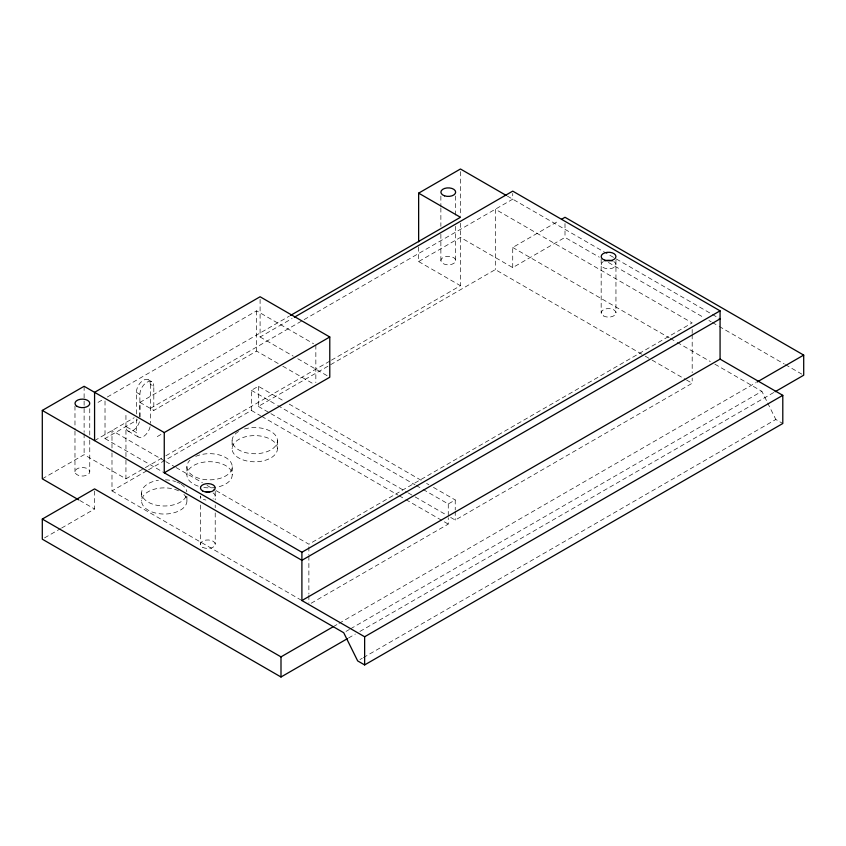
<?xml version="1.0" encoding="UTF-8"?>
<svg xmlns="http://www.w3.org/2000/svg" width="846" height="846" viewBox="0 0 846 846"><rect width="100%" height="100%" fill="white"/><g stroke="black" fill="none" stroke-linecap="round" stroke-linejoin="round"><path stroke-width="0.63" stroke-dasharray="4.23 3.17" d="M42.3 478.825L84.114 454.683L125.927 478.825L125.959 457.919M125.959 456.607L125.938 412.911M98.051 402.379L103.032 399.502M107.305 397.038L256.602 310.842L313.57 343.719M139.928 417.268L139.928 402.41L289.353 316.108M260.092 299.347L260.092 336.994L292.103 318.508M94.572 440.607L134.165 417.744M150.324 408.417L512.729 199.18L512.729 193.427M105.02 400.951L105.02 438.588L137.623 419.775M139.928 402.41L153.813 410.426L256.602 351.079L278.249 363.569M418.643 247.074L418.643 261.551L460.457 237.409L512.729 267.59L565.001 237.409L599.264 257.184M157.293 436.578L162.273 433.702M148.558 469.794L251.378 410.426L251.378 390.313L258.347 386.284L284.679 401.48M512.729 267.59L512.729 247.466L559.322 220.573M125.927 478.825L144.201 468.282M145.343 467.627L164.748 456.417M165.89 455.761L330.3 360.84M331.442 360.174L460.457 285.694L460.457 222.551M111.989 452.853L111.989 490.902L147.416 470.45M258.347 386.284L258.347 406.408L495.312 269.599L644.113 355.51M44.574 537.876L60.478 528.687M61.621 528.031L94.572 509.006L94.572 488.893M423.085 489.443L448.264 503.973L455.233 499.954L455.233 510.011M311.159 603.251L448.264 524.097L448.264 517.805M450.654 517.424L455.233 520.068L692.187 383.27L692.187 378.014M333.271 626.696L337.84 624.062M338.982 623.407L755.975 382.656M346.014 631.412L349.44 629.435M350.582 628.779L761.886 391.317L767.111 401.871M348.478 638.032L355.341 634.077M359.92 631.433L773.963 392.385M359.952 659.584L362.236 658.262M363.378 657.606L775.824 419.479L782.793 423.508M507.346 196.071L720.073 318.889M608.401 262.461L704.337 317.853M708.906 320.486L711.19 321.808M712.332 322.463L718.043 325.763M719.185 326.429L784.284 364.013M785.426 364.668L802.558 374.556M512.729 247.466L669.197 337.797M670.339 338.463L676.049 341.763M677.191 342.419L710.312 361.538M714.881 364.182L761.886 391.317M645.255 356.166L650.986 359.476M652.129 360.132L685.323 379.304M686.466 379.96L692.187 383.27M418.643 261.551L460.457 285.694M260.092 336.994L293.224 356.124M297.792 358.757L329.781 377.231M282.807 366.202L313.57 383.957M289.258 404.124L422.038 480.792M426.617 483.436L428.901 484.758M433.48 487.402L455.233 499.954M251.378 390.313L276.568 404.843M277.71 405.509L415.069 484.811M416.211 485.477L421.932 488.777M258.347 406.408L269.8 413.007M270.942 413.673L407.159 492.319M408.301 492.975L414.022 496.285M415.175 496.94L446.075 514.78M251.378 410.426L260.536 415.714M261.678 416.369L397.895 495.016M399.048 495.682L404.769 498.981M405.911 499.648L448.264 524.097M148.283 379.759L151.772 381.768M136.386 413.916L136.386 392.322A9.856 5.689 -60 0 1 143.355 380.245A9.856 5.689 -60 0 1 150.324 384.274L153.813 386.284L153.813 410.426M136.386 392.322L139.876 394.331L139.876 417.205M150.091 426.733A9.856 5.689 -60 0 1 142.445 437.033A9.856 5.689 -60 0 1 136.386 432.56L125.991 426.553A9.856 5.689 -60 0 0 132.05 431.037A9.856 5.689 -60 0 0 139.696 420.726M128.032 431.069L138.427 437.065M164.653 460.943L111.989 430.54L111.989 451.542M165.795 461.609L174.953 466.897M176.095 467.552L202.427 482.749M207.006 485.393L215.011 490.024M216.164 490.68L308.875 544.211L692.187 322.908L495.312 209.237L495.312 269.599M105.02 438.588L164.261 472.798M111.989 490.902L300.869 599.941M79.799 500.483L94.572 509.006M767.692 403.045L775.824 419.479M692.187 329.475L692.187 333.409M692.187 334.72L692.187 372.769M615.951 259.965L615.951 312.851M601.168 258.813L601.168 312.851M565.001 223.577L565.001 237.409M460.457 171.632L460.457 216.365M455.656 196.082L455.656 215.815M455.656 226.337L455.656 260.547A7.392 4.272 0 0 1 444.573 264.238A7.392 4.272 0 0 1 444.573 256.846A7.392 4.272 0 0 1 455.656 260.547M455.233 511.27L455.233 520.068M448.264 503.973L448.264 516.546M440.872 196.082L440.872 206.614M440.872 207.926L440.872 226.337M440.872 234.236L440.872 260.547M315.844 345.041L315.844 382.678M308.875 546.833L308.875 554.712M308.875 556.023L308.875 594.072M308.875 595.383L308.875 603.261M277.446 440.66L277.446 448.708A22.673 13.092 0 0 1 243.437 460.044A22.673 13.092 0 0 1 243.437 437.371A22.673 13.092 0 0 1 277.446 448.708M256.602 310.842L256.602 351.079M232.1 440.66L232.1 448.708M232.238 466.759L232.238 474.807M215.212 491.336L215.212 499.849M215.212 505.062L215.212 507.674M215.212 512.898L215.212 544.211M200.428 498.537L200.428 495.925A7.392 4.272 0 0 0 205.906 500.049M200.428 505.062L200.428 544.211M186.892 466.759L186.892 474.807M186.934 496.359L186.934 500.959M150.324 384.274L150.324 423.275M141.599 492.911L141.599 500.959M136.386 418.939L136.386 432.56M89.761 408.65L89.761 438.905M89.761 440.216L89.761 471.793A7.392 4.272 0 0 1 78.678 475.484A7.392 4.272 0 0 1 78.678 468.092A7.392 4.272 0 0 1 89.761 471.793M84.114 386.284L84.114 432.327M84.114 433.638L84.114 454.683M74.977 406.017L74.977 429.694M74.977 431.005L74.977 471.793M613.784 261.551A7.392 4.272 0 0 1 613.784 267.579A7.392 4.272 0 0 1 603.335 267.579A7.392 4.272 0 0 1 603.335 261.551M213.044 492.911A7.392 4.272 0 0 1 213.044 498.95M139.876 394.331A9.856 5.689 -60 0 1 146.844 382.255A9.856 5.689 -60 0 1 153.813 386.284M186.162 496.295A22.673 13.092 0 0 1 148.23 502.164A22.673 13.092 0 0 1 158.392 480.274M165.446 479.841A22.673 13.092 0 0 1 175.598 481.575M176.856 482.03A22.673 13.092 0 0 1 180.293 483.658M181.298 484.282A22.673 13.092 0 0 1 186.85 491.78M244.473 428.996A22.673 13.092 0 0 1 277.414 439.973A22.673 13.092 0 0 1 246.651 452.874A22.673 13.092 0 0 1 238.741 431.407M195.764 456.375A22.673 13.092 0 0 1 231.466 463.375A22.673 13.092 0 0 1 206.604 479.735A22.673 13.092 0 0 1 189.927 460.213M183.899 494.413A22.673 13.092 0 0 1 166.725 513.966A22.673 13.092 0 0 1 142.646 497.025A22.673 13.092 0 0 1 179.215 491.124M198.228 486.143A22.673 13.092 0 0 1 193.258 465.712A22.673 13.092 0 0 1 228.79 467.87A22.673 13.092 0 0 1 216.565 487.254M215.434 487.444A22.673 13.092 0 0 1 200.343 486.757M603.335 315.865A7.392 4.272 0 0 0 615.698 313.951A7.392 4.272 0 0 0 606.645 308.727A7.392 4.272 0 0 0 603.335 315.865M202.596 547.235A7.392 4.272 0 0 0 214.958 545.321A7.392 4.272 0 0 0 205.906 540.097A7.392 4.272 0 0 0 202.596 547.235"/><path stroke-width="1.27" d="M78.657 499.827L42.3 478.825L42.3 410.426L84.114 386.284L164.261 432.56L329.781 336.994L329.781 377.231L164.261 472.798L164.261 432.56M418.643 241.819L418.643 193.142L460.457 168.999L506.204 195.415M290.495 315.452L460.457 217.285L418.643 193.142M294.387 317.197L512.729 191.133L720.073 310.842L720.073 359.127L301.906 600.544L301.906 552.258L720.073 310.842M347.336 638.698L280.999 677.001L42.3 539.188L42.3 519.063L94.572 488.893L343.719 632.734L357.668 660.906L364.637 664.924L782.793 423.508L782.793 395.336L720.073 359.127M561.596 219.251L565.001 217.285L803.7 355.098L803.7 375.222L775.105 391.73M720.073 318.889L301.906 560.306L42.3 410.426M42.3 519.063L280.999 656.877L333.271 626.696M757.107 382.001L803.7 355.098M301.906 600.544L364.637 636.763L782.793 395.336M329.781 336.994L260.092 296.756L94.572 392.322L94.572 440.607M164.261 472.798L301.906 552.258M364.637 636.763L364.637 664.924M280.999 656.877L280.999 677.001M604.858 260.875A7.392 4.272 0 0 1 612.25 260.875M205.906 491.812A7.392 4.272 0 0 1 209.734 491.812M604.858 260.219A7.392 4.272 0 0 0 615.951 256.518A7.392 4.272 0 0 0 604.858 252.827A7.392 4.272 0 0 0 604.858 260.219M202.596 490.902A7.392 4.272 0 0 0 214.958 488.988A7.392 4.272 0 0 0 205.906 483.764A7.392 4.272 0 0 0 202.596 490.902M77.145 406.397A7.392 4.272 0 0 0 89.517 404.494A7.392 4.272 0 0 0 80.465 399.259A7.392 4.272 0 0 0 77.145 406.397M444.573 195.838A7.392 4.272 0 0 0 455.656 192.137A7.392 4.272 0 0 0 444.573 188.447A7.392 4.272 0 0 0 444.573 195.838"/></g></svg>
